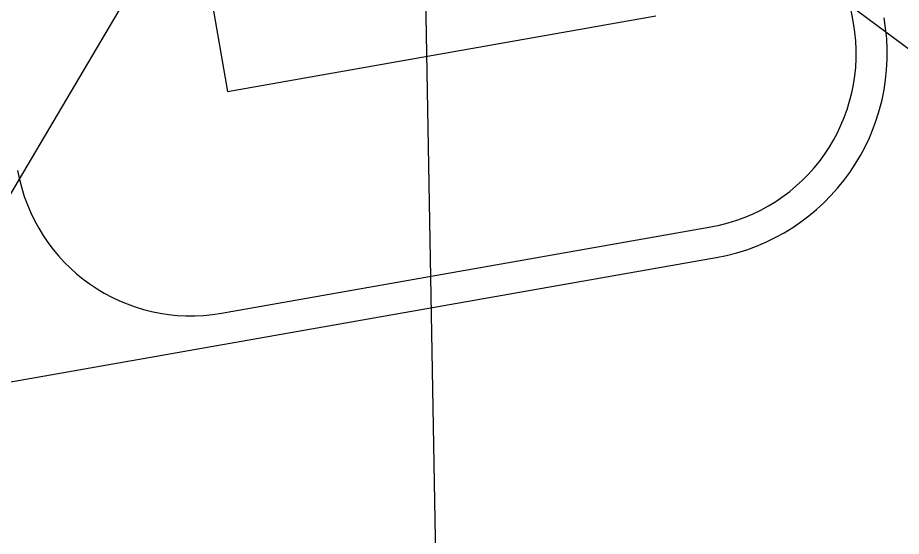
# Model space of a CAD drawing. Header units: millimetres. Extents: x 121 to 715, y 164 to 739.
# Drawn here: x 598.03 to 619.38, y 371.28 to 383.81 of the extents above; entities that cross this region are included whole.
import ezdxf

# ---------------------------------------------------------------- set-up
doc = ezdxf.new("R2010")
doc.units = ezdxf.units.MM
doc.layers.add('NW0323', color=7, linetype='Continuous')
doc.layers.add('標示線', color=3, linetype='Continuous', lineweight=0)
doc.styles.get("Standard").update_dxf_attribs({"font": ''})
doc.styles.get('Standard').set_extended_font_data('SimSun')
doc.dimstyles.new('ISO-25', dxfattribs={"dimtxt": 2.5, "dimasz": 2.5, "dimexe": 1.25, "dimexo": 0.625, "dimtad": 1, "dimtxsty": 'Standard', "dimcen": 2.5, "dimadec": 0, "dimazin": 0, "dimtfac": 1, "dimtmove": 0, "dimatfit": 3, "dimfxl": 1, "dimarcsym": 0})

# ---------------------------------------------------------------- blocks, each defined once
blk = doc.blocks.new('NW0323-A')
at = {"layer": 'NW0323', "color": 7}
for p, q in [((2063.8286, 2854.4785), (2061.8143, 2865.9023)), ((2060.7756, 2853.077), (2063.1391, 2853.4938)), ((2046.5725, 2850.4203), (2063.1651, 2853.3461)), ((2046.5725, 2850.4203), (2063.1651, 2853.3461))]:
    blk.add_line(p, q, dxfattribs=at)
at = {"layer": 'NW0323', "color": 2}
for p, q in [((2060.6106, 2855.2514), (2060.8051, 2854.1484)), ((2060.8051, 2854.1484), (2062.8732, 2854.5131))]:
    blk.add_line(p, q, dxfattribs=at)
at = {"layer": 'NW0323', "color": 7}
for centre, radius, start, end in [((2062.9915, 2854.3309), 0.85, 280, 10), ((2062.9915, 2854.3309), 1, 280, 10), ((2062.9915, 2854.3309), 1, 280, 10), ((2060.6279, 2853.9141), 0.85, 190, 280)]:
    blk.add_arc(centre, radius, start, end, dxfattribs=at)

msp = doc.modelspace()

# ---------------------------------------------------------------- block references
at = {"layer": 'NW0323', "xscale": 5.000000000000034, "yscale": 5.000000000000034, "zscale": 5.000000000000034}
msp.add_blockref('NW0323-A', (-9700.92, -13888.718), dxfattribs=at)

# ---------------------------------------------------------------- leaders
at = {"layer": '標示線', "color": 6, "annotation_type": 0, "has_hookline": 1}
for points, hookline_direction, text_width in [([(609.936, 390.237), (657.348, 354.817), (662.348, 354.817)], 0, 19.222), ([(603.573, 389.215), (581.431, 351.767), (576.431, 351.767)], 1, 18.833)]:
    msp.add_leader(points, dimstyle='ISO-25', override={"dimasz": 5}, dxfattribs=dict(at, hookline_direction=hookline_direction, text_width=text_width))
at = {"layer": '標示線', "color": 6, "annotation_type": 0, "has_hookline": 1, "hookline_direction": 1, "text_width": 19}
msp.add_leader([(607.84, 386.894), (608.783, 334.447), (606.283, 334.447)], dimstyle='ISO-25', dxfattribs=at)

doc.saveas('drawing.dxf')
